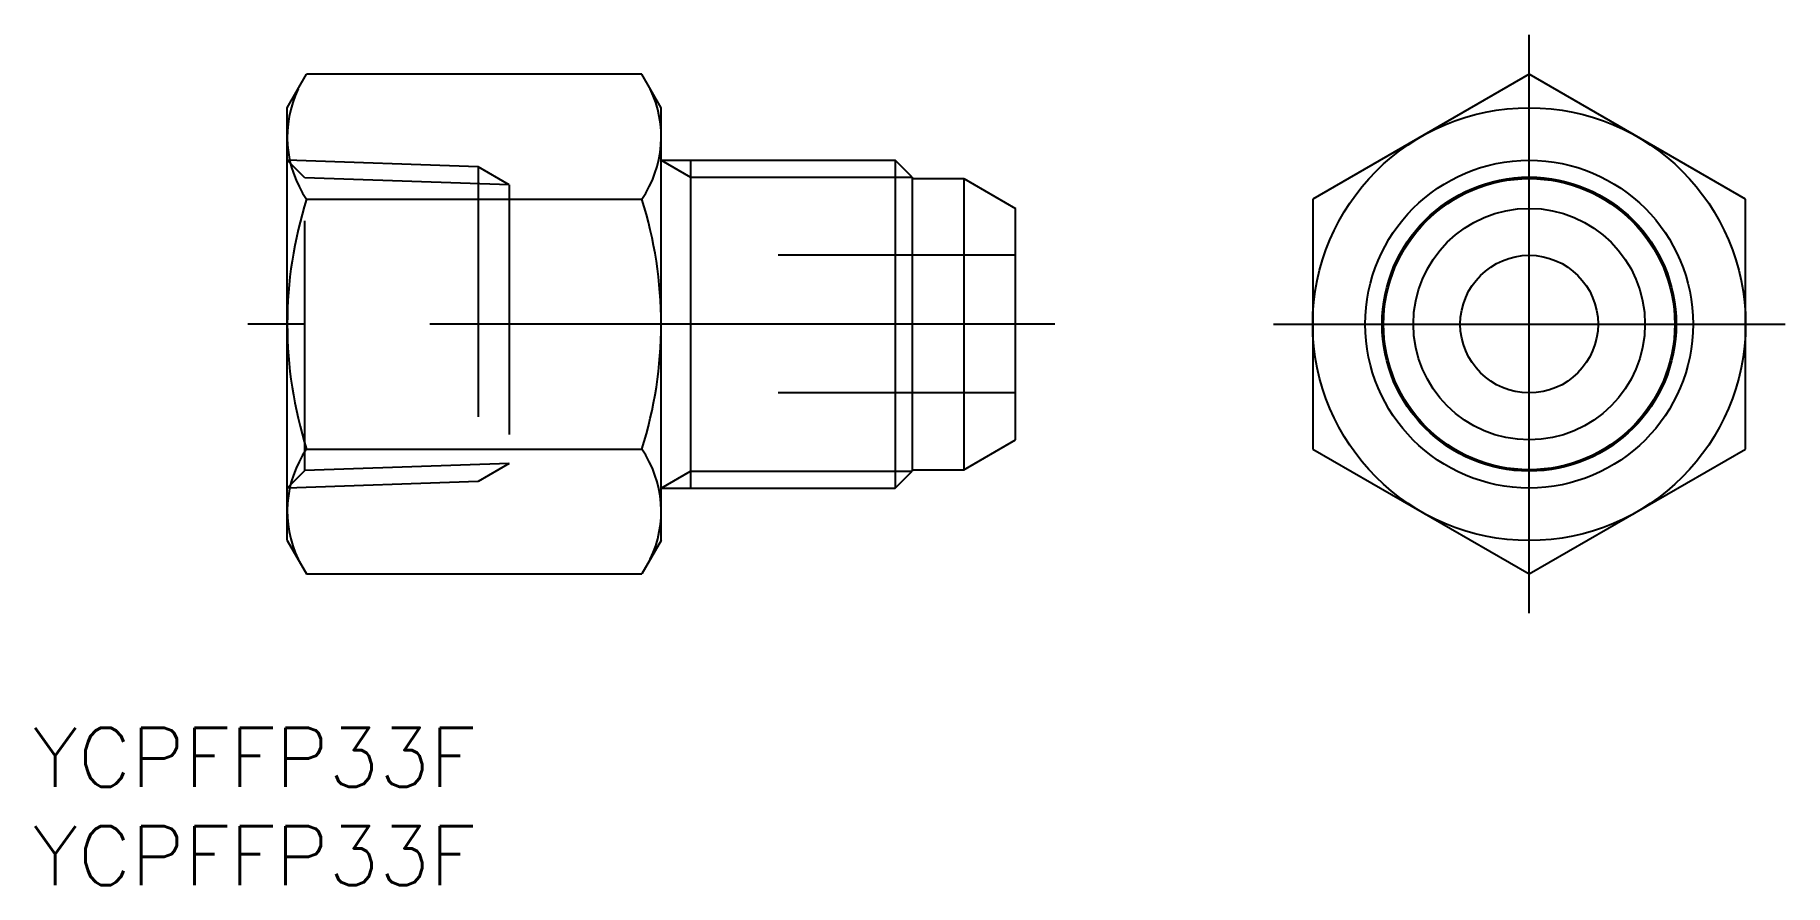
# Model space of a CAD drawing. Extents: x -75.9 to 13, y -28.5 to 14.7.
import ezdxf

# ---------------------------------------------------------------- set-up
doc = ezdxf.new("R2010")
doc.units = 0
doc.linetypes.add('CENTER', pattern=[50.8, 31.75, -6.35, 6.35, -6.35])
doc.linetypes.add('DASHED', pattern=[19.05, 12.7, -6.35])
doc.layers.get('0').update_dxf_attribs({"linetype": 'CONTINUOUS'})
doc.layers.add('CENTER', color=1, linetype='CENTER')
doc.styles.get("Standard").update_dxf_attribs({"font": 'txt.shx', "height": 3, "bigfont": 'bigfont.shx'})

msp = doc.modelspace()

# ---------------------------------------------------------------- linework, layer by layer
at = {"color": 7, "linetype": 'CONTINUOUS'}
for p, q in [((-63.109, 11), (-62.126, 12.702)), ((-45.091, 12.702), (-62.126, 12.702)), ((-44.109, 11), (-45.091, 12.702)), ((0, 12.702), (-11, 6.351)), ((11, 6.351), (0, 12.702)), ((-63.109, -11), (-63.109, 11)), ((-44.109, -11), (-44.109, 11)), ((-44.109, 8.331), (-32.215, 8.331)), ((-42.626, 8.331), (-42.626, -8.331)), ((-32.215, 8.331), (-32.215, -8.331)), ((-31.359, 7.475), (-32.215, 8.331)), ((-31.359, 7.475), (-31.359, -7.475)), ((-31.359, 7.4), (-28.734, 7.4)), ((-28.734, 7.4), (-28.734, -7.4)), ((-28.734, 7.4), (-26.109, 5.885)), ((-62.126, 6.351), (-45.091, 6.351)), ((-11, 6.351), (-11, -6.351)), ((11, -6.351), (11, 6.351)), ((-26.109, -5.885), (-26.109, 5.885)), ((-28.734, -7.4), (-26.109, -5.885)), ((-62.126, -6.351), (-45.091, -6.351)), ((-11, -6.351), (0, -12.702)), ((0, -12.702), (11, -6.351)), ((-32.215, -8.331), (-31.359, -7.475)), ((-31.359, -7.4), (-28.734, -7.4)), ((-44.109, -8.331), (-32.215, -8.331)), ((-63.109, -11), (-62.126, -12.702)), ((-44.109, -11), (-45.091, -12.702)), ((-62.126, -12.702), (-45.091, -12.702))]:
    msp.add_line(p, q, dxfattribs=at)
at = {"color": 3, "linetype": 'DASHED'}
for p, q in [((-53.409, 7.992), (-63.109, 8.331)), ((-62.222, 7.444), (-63.109, 8.331)), ((-62.222, -7.444), (-62.222, 7.444)), ((-51.831, 7.081), (-62.222, 7.444)), ((-53.409, 7.992), (-53.409, -7.992)), ((-51.831, 7.081), (-53.409, 7.992)), ((-51.831, 7.081), (-51.831, -7.081)), ((-26.109, 3.5), (-38.162, 3.5)), ((-26.109, -3.5), (-38.162, -3.5)), ((-51.831, -7.081), (-62.222, -7.444)), ((-51.831, -7.081), (-53.409, -7.992)), ((-62.222, -7.444), (-63.109, -8.331)), ((-53.409, -7.992), (-63.109, -8.331))]:
    msp.add_line(p, q, dxfattribs=at)
at = {"color": 3, "linetype": 'CONTINUOUS'}
for p, q in [((-44.109, 8.331), (-42.626, 7.475)), ((-42.626, 7.475), (-31.359, 7.475)), ((-44.109, -8.331), (-42.626, -7.475)), ((-42.626, -7.475), (-31.359, -7.475))]:
    msp.add_line(p, q, dxfattribs=at)
at = {"color": 7, "linetype": 'CONTINUOUS'}
for radius in [11, 8.331, 7.4, 5.885, 3.5]:
    msp.add_circle((0, 0), radius, dxfattribs=at)
at = {"color": 3, "linetype": 'CONTINUOUS'}
msp.add_circle((0, 0), 7.475, dxfattribs=at)
at = {"color": 7, "linetype": 'CONTINUOUS'}
for centre, radius, start, end in [((-57.486, 9.526), 5.623, 154.38425, 214.38425), ((-49.732, 9.526), 5.623, 325.61575, 25.61575), ((-42.091, 0), 21.018, 162.41205, 197.58795), ((-65.126, 0), 21.018, 342.41205, 17.58795), ((-57.486, -9.526), 5.623, 145.61575, 205.61575), ((-49.732, -9.526), 5.623, 334.38425, 34.38425)]:
    msp.add_arc(centre, radius, start, end, dxfattribs=at)
at = {"layer": 'CENTER', "color": 1, "linetype": 'CENTER'}
for p, q in [((0, -14.702), (0, 14.702)), ((-24.109, 0), (-65.109, 0)), ((-13, 0), (13, 0))]:
    msp.add_line(p, q, dxfattribs=at)

# ---------------------------------------------------------------- texts
at = {"color": 7, "linetype": 'CONTINUOUS'}
for p in [(-76.057, -23.516), (-76.057, -28.516)]:
    msp.add_text('YCPFFP33F', height=3, dxfattribs=at).set_placement(p)

doc.saveas('drawing.dxf')
